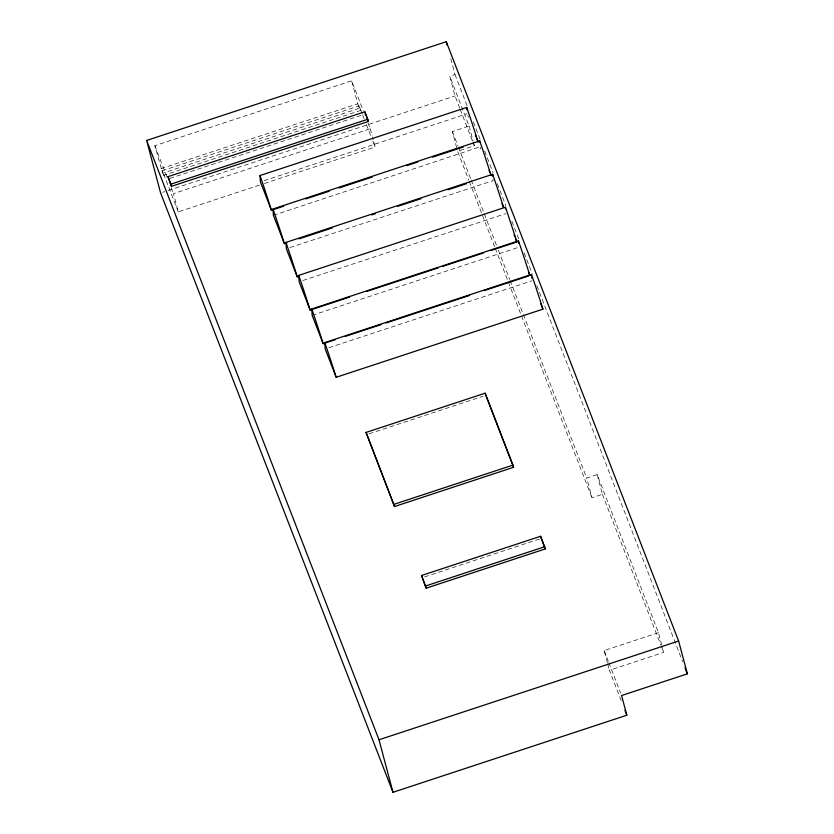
<?xml version="1.0" encoding="UTF-8"?>
<svg xmlns="http://www.w3.org/2000/svg" width="834" height="834" viewBox="0 0 834 834"><rect width="100%" height="100%" fill="white"/><g stroke="black" fill="none" stroke-linecap="round" stroke-linejoin="round"><path stroke-width="0.63" stroke-dasharray="4.17 3.13" d="M362.29 113.945L359.996 108.045L162.703 173.17L154.843 145.689L351.656 80.815L363.28 110.786M160.962 168.677L357.776 103.802L351.656 80.815M162.067 170.793L358.891 105.928L360.632 110.422L163.808 175.286L162.067 170.793L162.703 173.17M459.732 108.097L455.02 95.952L449.776 76.259L454.999 74.528L450.141 56.295M169.813 178.445L364.166 114.383M162.703 192.3L164.788 191.612M168.114 190.517L455.02 95.952M259.468 185.117L178.288 211.878L173.43 193.634L370.254 128.759L367.93 122.765M264.128 180.686L467.144 113.768M264.388 183.49L375.102 147.003L372.517 137.276M456.636 147.555L452.382 131.553L469.083 126.049L449.776 76.259M473.347 142.051L474.327 145.752L457.626 151.256L468.896 180.332M273.406 215.36L480.082 146.826M290.044 247.552L493.071 180.634L492.988 179.446M302.825 280.516L505.842 213.598M312.166 315.346L518.873 247.208M328.888 347.726L531.904 280.808M369.097 433.805L483.209 396.192M597.165 474.609L602.409 494.312L591.963 497.752L586.729 478.049L597.165 474.609L658.453 632.683L661.727 644.995M424.579 576.888L539.911 538.868M607.433 662.884L604.16 650.572L658.453 632.683M621.184 700.643L609.404 670.275L663.697 652.376L662.05 646.225M454.999 74.528L467.228 106.074M473.347 121.847L480.394 140.049M484.627 150.964L493.102 172.805M497.335 183.72L505.8 205.56M511.909 221.323L518.967 239.525M524.148 252.869L532.144 273.489M536.846 285.624L682.66 661.706M467.832 115.54L468.52 117.313M480.113 147.222L480.801 148.994M460.201 109.317L472.44 140.894M472.909 142.103L474.327 145.752M602.409 494.312L660.882 645.141M661.352 646.35L663.697 652.376M452.382 131.553L458.022 146.096M458.492 147.305L470.699 178.799M471.168 180.019L483.856 212.722M484.325 213.942L496.532 245.436M498.419 250.283L509.689 279.359M510.158 280.568L522.845 313.282M523.314 314.491L586.729 478.049M469.365 181.541L494.729 246.968M495.198 248.178L507.885 280.891M508.354 282.101L521.042 314.814M521.511 316.023L591.963 497.752M604.16 650.572L608.403 661.508M608.872 662.717L620.652 693.096M362.748 115.134L364.114 118.668M366.407 124.579L370.984 136.38M372.819 141.102L375.102 147.003M357.776 103.802L359.517 108.295L358.891 105.928M154.843 145.689L166.925 176.85M171.106 187.64L173.43 193.634M178.288 211.878L163.183 172.919L163.808 175.286M469.083 126.049L473.014 140.821M607.767 664.114L609.404 670.275M370.254 128.759L372.193 136.057M359.996 108.045L360.632 110.422"/><path stroke-width="1.25" d="M146.638 140.456L446.263 41.7L678.626 641.012L687.362 673.841L621.591 695.525L626.834 715.218L392.981 792.3L160.618 192.988L146.638 140.456L379.001 739.768L392.981 792.3M168.009 176.652L364.823 111.787L367.721 119.283L368.305 121.472L171.491 186.336L168.009 176.652L171.491 186.336M170.907 184.147L367.721 119.283M283.727 206.196L271.425 210.251L260.427 181.906L260.01 175.547L466.717 107.419A62.435 3.43 71.8 0 1 478.132 142.124L476.756 138.58M286.854 242.903L284.394 243.705L273.406 215.36L272.979 209L479.686 140.873A62.435 3.43 71.8 0 1 491.101 175.578L490.413 173.806M305.88 198.899L329.253 191.195M339.094 187.952L372.318 176.996M406.773 165.643L417.844 161.994M432.606 157.126L463.37 146.993M285.937 242.413A62.435 3.43 71.8 0 1 297.352 277.117L286.354 248.772L285.937 242.413L492.644 174.285A62.435 3.43 71.8 0 1 503.392 206.863M299.156 238.847L332.38 227.891M371.756 214.911L375.446 213.702M397.589 206.394L420.972 198.69M448.035 189.777L466.498 183.688M349.498 297.102L310.133 310.081L299.135 281.736L298.718 275.376L505.425 207.239A62.435 3.43 71.8 0 1 516.84 241.954L490.997 250.471M335.466 339.636L323.165 343.691L312.166 315.346L311.749 308.987L518.456 240.859A62.435 3.43 71.8 0 1 529.871 275.564L528.495 272.02M366.731 291.431L438.09 267.902M443.01 266.286L483.616 252.9M324.77 342.586L531.477 274.449A62.446 3.43 71.8 0 1 542.903 309.164L336.185 377.291L325.197 348.946L324.77 342.586A62.446 3.43 71.8 0 1 336.185 377.291M345.307 336.394L380.992 324.634M385.913 323.008L469.584 295.434M484.346 290.566L528.641 275.971M366.063 432.429L485.086 393.2L512.962 465.111L513.546 467.301L394.534 506.53L366.063 432.429L394.534 506.53M393.95 504.341L512.962 465.111M421.545 575.502L540.557 536.283L544.623 546.76L545.207 548.949L426.184 588.178L421.545 575.502L426.184 588.178M425.611 585.989L544.623 546.76M379.001 739.768L678.626 641.012M685.006 667.773L687.362 673.841M475.39 135.035L476.068 136.807M489.047 170.261L489.735 172.033M501.995 203.673L503.371 207.218M514.088 234.865L514.776 236.637M515.464 238.409L516.84 241.954M540.839 303.847L542.903 309.164M624.947 710.359L626.834 715.218M513.546 467.301L485.086 393.2M545.207 548.949L540.557 536.283M368.305 121.472L364.823 111.787M446.263 41.7L447.233 45.349M531.477 274.449L531.56 275.647M531.665 277.232L531.717 278.024M518.456 240.859L518.612 243.236M505.425 207.239L505.529 208.834M492.644 174.285L492.779 176.266M479.769 142.061L479.686 140.873M466.717 107.419L466.873 109.796M260.01 175.547A62.435 3.43 71.8 0 1 271.425 210.251M272.979 209A62.435 3.43 71.8 0 1 284.394 243.705M298.718 275.376A62.435 3.43 71.8 0 1 310.133 310.081M311.749 308.987A62.435 3.43 71.8 0 1 323.165 343.691"/></g></svg>
